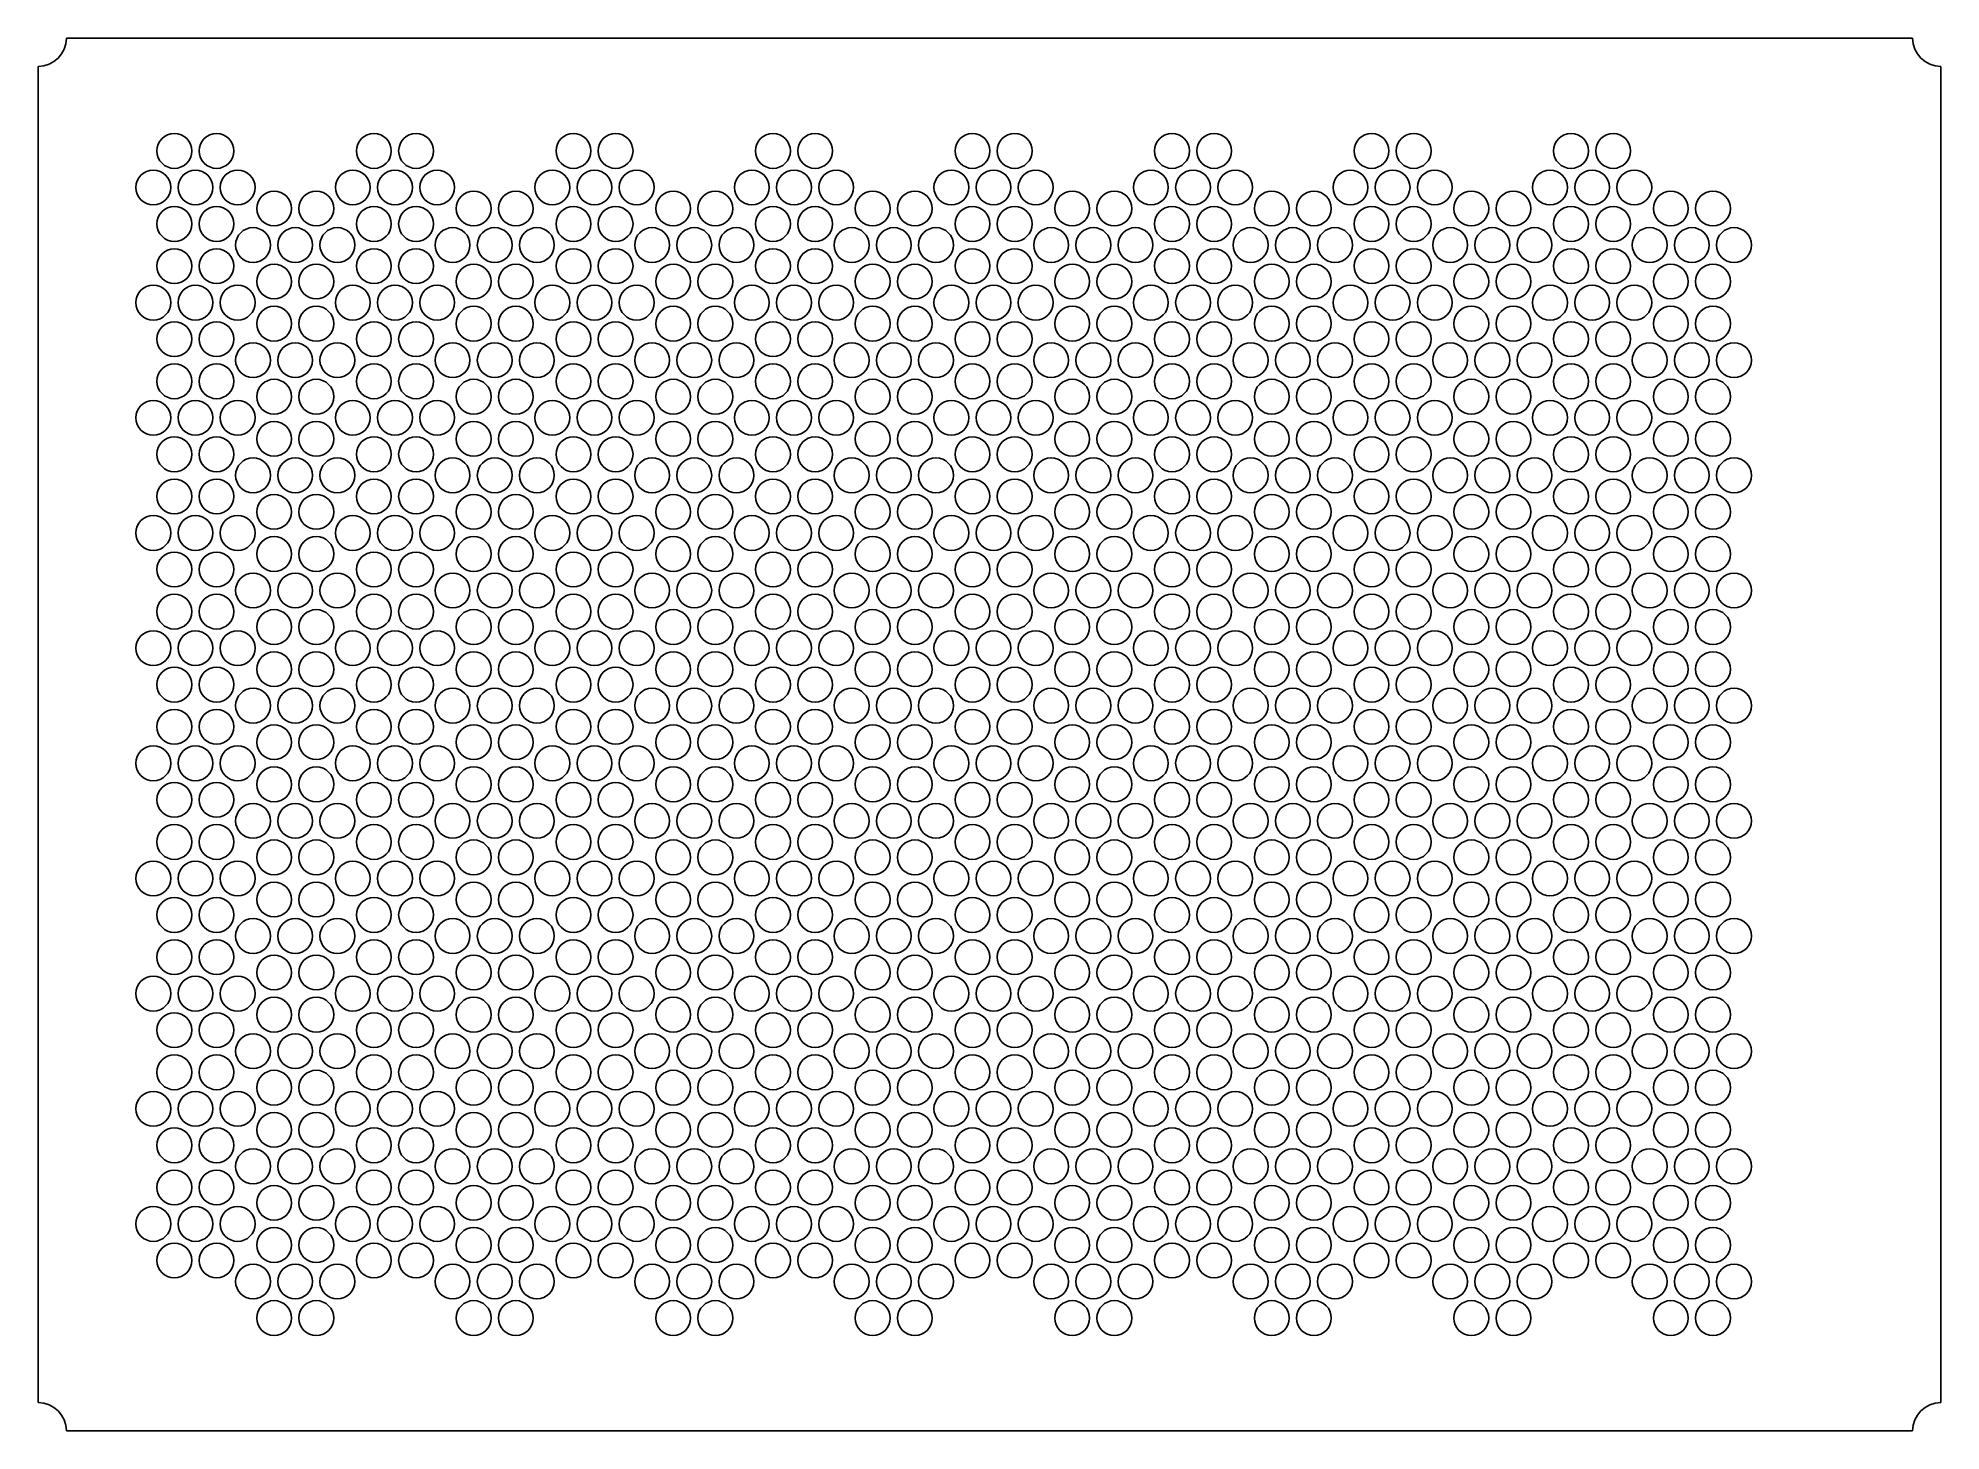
# Model space of a CAD drawing. Header units: millimetres. Extents: x -49 to 54, y -38 to 38.
import ezdxf

# ---------------------------------------------------------------- set-up
doc = ezdxf.new("R2010")
doc.units = ezdxf.units.MM

msp = doc.modelspace()

# ---------------------------------------------------------------- linework, layer by layer
for points in [[(52.85, 38), (-47.85, 38)], [(-49.4, 36.45), (-49.4, -36.45)], [(54.4, -36.45), (54.4, 36.45)], [(-47.85, -38), (52.85, -38)]]:
    msp.add_lwpolyline(points)
for centre in [(-41.9639, 31.8395), (-39.6639, 31.8395), (-31.0802, 31.8395), (-28.7802, 31.8395), (-20.1965, 31.8395), (-17.8965, 31.8395), (-9.3128, 31.8395), (-7.0128, 31.8395), (1.5709, 31.8395), (3.8709, 31.8395), (12.4546, 31.8395), (14.7546, 31.8395), (23.3384, 31.8395), (25.6384, 31.8395), (34.2221, 31.8395), (36.5221, 31.8395), (-43.1139, 29.8477), (-40.8139, 29.8477), (-38.5139, 29.8477), (-32.2302, 29.8477), (-29.9302, 29.8477), (-27.6302, 29.8477), (-21.3465, 29.8477), (-19.0465, 29.8477), (-16.7465, 29.8477), (-10.4628, 29.8477), (-8.1628, 29.8477), (-5.8628, 29.8477), (0.4209, 29.8477), (2.7209, 29.8477), (5.0209, 29.8477), (11.3046, 29.8477), (13.6046, 29.8477), (15.9046, 29.8477), (22.1884, 29.8477), (24.4884, 29.8477), (26.7884, 29.8477), (33.0721, 29.8477), (35.3721, 29.8477), (37.6721, 29.8477), (-36.5221, 28.6977), (-34.2221, 28.6977), (-25.6384, 28.6977), (-23.3384, 28.6977), (-14.7546, 28.6977), (-12.4546, 28.6977), (-3.8709, 28.6977), (-1.5709, 28.6977), (7.0128, 28.6977), (9.3128, 28.6977), (17.8965, 28.6977), (20.1965, 28.6977), (28.7802, 28.6977), (31.0802, 28.6977), (39.6639, 28.6977), (41.9639, 28.6977), (-41.9639, 27.8558), (-39.6639, 27.8558), (-31.0802, 27.8558), (-28.7802, 27.8558), (-20.1965, 27.8558), (-17.8965, 27.8558), (-9.3128, 27.8558), (-7.0128, 27.8558), (1.5709, 27.8558), (3.8709, 27.8558), (12.4546, 27.8558), (14.7546, 27.8558), (23.3384, 27.8558), (25.6384, 27.8558), (34.2221, 27.8558), (36.5221, 27.8558), (-37.6721, 26.7058), (-35.3721, 26.7058), (-33.0721, 26.7058), (-26.7884, 26.7058), (-24.4884, 26.7058), (-22.1884, 26.7058), (-15.9046, 26.7058), (-13.6046, 26.7058), (-11.3046, 26.7058), (-5.0209, 26.7058), (-2.7209, 26.7058), (-0.4209, 26.7058), (5.8628, 26.7058), (8.1628, 26.7058), (10.4628, 26.7058), (16.7465, 26.7058), (19.0465, 26.7058), (21.3465, 26.7058), (27.6302, 26.7058), (29.9302, 26.7058), (32.2302, 26.7058), (38.5139, 26.7058), (40.8139, 26.7058), (43.1139, 26.7058), (-41.9639, 25.5558), (-39.6639, 25.5558), (-31.0802, 25.5558), (-28.7802, 25.5558), (-20.1965, 25.5558), (-17.8965, 25.5558), (-9.3128, 25.5558), (-7.0128, 25.5558), (1.5709, 25.5558), (3.8709, 25.5558), (12.4546, 25.5558), (14.7546, 25.5558), (23.3384, 25.5558), (25.6384, 25.5558), (34.2221, 25.5558), (36.5221, 25.5558), (-36.5221, 24.7139), (-34.2221, 24.7139), (-25.6384, 24.7139), (-23.3384, 24.7139), (-14.7546, 24.7139), (-12.4546, 24.7139), (-3.8709, 24.7139), (-1.5709, 24.7139), (7.0128, 24.7139), (9.3128, 24.7139), (17.8965, 24.7139), (20.1965, 24.7139), (28.7802, 24.7139), (31.0802, 24.7139), (39.6639, 24.7139), (41.9639, 24.7139), (-43.1139, 23.5639), (-40.8139, 23.5639), (-38.5139, 23.5639), (-32.2302, 23.5639), (-29.9302, 23.5639), (-27.6302, 23.5639), (-21.3465, 23.5639), (-19.0465, 23.5639), (-16.7465, 23.5639), (-10.4628, 23.5639), (-8.1628, 23.5639), (-5.8628, 23.5639), (0.4209, 23.5639), (2.7209, 23.5639), (5.0209, 23.5639), (11.3046, 23.5639), (13.6046, 23.5639), (15.9046, 23.5639), (22.1884, 23.5639), (24.4884, 23.5639), (26.7884, 23.5639), (33.0721, 23.5639), (35.3721, 23.5639), (37.6721, 23.5639), (-36.5221, 22.4139), (-34.2221, 22.4139), (-25.6384, 22.4139), (-23.3384, 22.4139), (-14.7546, 22.4139), (-12.4546, 22.4139), (-3.8709, 22.4139), (-1.5709, 22.4139), (7.0128, 22.4139), (9.3128, 22.4139), (17.8965, 22.4139), (20.1965, 22.4139), (28.7802, 22.4139), (31.0802, 22.4139), (39.6639, 22.4139), (41.9639, 22.4139), (-41.9639, 21.5721), (-39.6639, 21.5721), (-31.0802, 21.5721), (-28.7802, 21.5721), (-20.1965, 21.5721), (-17.8965, 21.5721), (-9.3128, 21.5721), (-7.0128, 21.5721), (1.5709, 21.5721), (3.8709, 21.5721), (12.4546, 21.5721), (14.7546, 21.5721), (23.3384, 21.5721), (25.6384, 21.5721), (34.2221, 21.5721), (36.5221, 21.5721), (-37.6721, 20.4221), (-35.3721, 20.4221), (-33.0721, 20.4221), (-26.7884, 20.4221), (-24.4884, 20.4221), (-22.1884, 20.4221), (-15.9046, 20.4221), (-13.6046, 20.4221), (-11.3046, 20.4221), (-5.0209, 20.4221), (-2.7209, 20.4221), (-0.4209, 20.4221), (5.8628, 20.4221), (8.1628, 20.4221), (10.4628, 20.4221), (16.7465, 20.4221), (19.0465, 20.4221), (21.3465, 20.4221), (27.6302, 20.4221), (29.9302, 20.4221), (32.2302, 20.4221), (38.5139, 20.4221), (40.8139, 20.4221), (43.1139, 20.4221), (-41.9639, 19.2721), (-39.6639, 19.2721), (-31.0802, 19.2721), (-28.7802, 19.2721), (-20.1965, 19.2721), (-17.8965, 19.2721), (-9.3128, 19.2721), (-7.0128, 19.2721), (1.5709, 19.2721), (3.8709, 19.2721), (12.4546, 19.2721), (14.7546, 19.2721), (23.3384, 19.2721), (25.6384, 19.2721), (34.2221, 19.2721), (36.5221, 19.2721), (-36.5221, 18.4302), (-34.2221, 18.4302), (-25.6384, 18.4302), (-23.3384, 18.4302), (-14.7546, 18.4302), (-12.4546, 18.4302), (-3.8709, 18.4302), (-1.5709, 18.4302), (7.0128, 18.4302), (9.3128, 18.4302), (17.8965, 18.4302), (20.1965, 18.4302), (28.7802, 18.4302), (31.0802, 18.4302), (39.6639, 18.4302), (41.9639, 18.4302), (-43.1139, 17.2802), (-40.8139, 17.2802), (-38.5139, 17.2802), (-32.2302, 17.2802), (-29.9302, 17.2802), (-27.6302, 17.2802), (-21.3465, 17.2802), (-19.0465, 17.2802), (-16.7465, 17.2802), (-10.4628, 17.2802), (-8.1628, 17.2802), (-5.8628, 17.2802), (0.4209, 17.2802), (2.7209, 17.2802), (5.0209, 17.2802), (11.3046, 17.2802), (13.6046, 17.2802), (15.9046, 17.2802), (22.1884, 17.2802), (24.4884, 17.2802), (26.7884, 17.2802), (33.0721, 17.2802), (35.3721, 17.2802), (37.6721, 17.2802), (-36.5221, 16.1302), (-34.2221, 16.1302), (-25.6384, 16.1302), (-23.3384, 16.1302), (-14.7546, 16.1302), (-12.4546, 16.1302), (-3.8709, 16.1302), (-1.5709, 16.1302), (7.0128, 16.1302), (9.3128, 16.1302), (17.8965, 16.1302), (20.1965, 16.1302), (28.7802, 16.1302), (31.0802, 16.1302), (39.6639, 16.1302), (41.9639, 16.1302), (-41.9639, 15.2884), (-39.6639, 15.2884), (-31.0802, 15.2884), (-28.7802, 15.2884), (-20.1965, 15.2884), (-17.8965, 15.2884), (-9.3128, 15.2884), (-7.0128, 15.2884), (1.5709, 15.2884), (3.8709, 15.2884), (12.4546, 15.2884), (14.7546, 15.2884), (23.3384, 15.2884), (25.6384, 15.2884), (34.2221, 15.2884), (36.5221, 15.2884), (-37.6721, 14.1384), (-35.3721, 14.1384), (-33.0721, 14.1384), (-26.7884, 14.1384), (-24.4884, 14.1384), (-22.1884, 14.1384), (-15.9046, 14.1384), (-13.6046, 14.1384), (-11.3046, 14.1384), (-5.0209, 14.1384), (-2.7209, 14.1384), (-0.4209, 14.1384), (5.8628, 14.1384), (8.1628, 14.1384), (10.4628, 14.1384), (16.7465, 14.1384), (19.0465, 14.1384), (21.3465, 14.1384), (27.6302, 14.1384), (29.9302, 14.1384), (32.2302, 14.1384), (38.5139, 14.1384), (40.8139, 14.1384), (43.1139, 14.1384), (-41.9639, 12.9884), (-39.6639, 12.9884), (-31.0802, 12.9884), (-28.7802, 12.9884), (-20.1965, 12.9884), (-17.8965, 12.9884), (-9.3128, 12.9884), (-7.0128, 12.9884), (1.5709, 12.9884), (3.8709, 12.9884), (12.4546, 12.9884), (14.7546, 12.9884), (23.3384, 12.9884), (25.6384, 12.9884), (34.2221, 12.9884), (36.5221, 12.9884), (-36.5221, 12.1465), (-34.2221, 12.1465), (-25.6384, 12.1465), (-23.3384, 12.1465), (-14.7546, 12.1465), (-12.4546, 12.1465), (-3.8709, 12.1465), (-1.5709, 12.1465), (7.0128, 12.1465), (9.3128, 12.1465), (17.8965, 12.1465), (20.1965, 12.1465), (28.7802, 12.1465), (31.0802, 12.1465), (39.6639, 12.1465), (41.9639, 12.1465), (-43.1139, 10.9965), (-40.8139, 10.9965), (-38.5139, 10.9965), (-32.2302, 10.9965), (-29.9302, 10.9965), (-27.6302, 10.9965), (-21.3465, 10.9965), (-19.0465, 10.9965), (-16.7465, 10.9965), (-10.4628, 10.9965), (-8.1628, 10.9965), (-5.8628, 10.9965), (0.4209, 10.9965), (2.7209, 10.9965), (5.0209, 10.9965), (11.3046, 10.9965), (13.6046, 10.9965), (15.9046, 10.9965), (22.1884, 10.9965), (24.4884, 10.9965), (26.7884, 10.9965), (33.0721, 10.9965), (35.3721, 10.9965), (37.6721, 10.9965), (-36.5221, 9.8465), (-34.2221, 9.8465), (-25.6384, 9.8465), (-23.3384, 9.8465), (-14.7546, 9.8465), (-12.4546, 9.8465), (-3.8709, 9.8465), (-1.5709, 9.8465), (7.0128, 9.8465), (9.3128, 9.8465), (17.8965, 9.8465), (20.1965, 9.8465), (28.7802, 9.8465), (31.0802, 9.8465), (39.6639, 9.8465), (41.9639, 9.8465), (-41.9639, 9.0046), (-39.6639, 9.0046), (-31.0802, 9.0046), (-28.7802, 9.0046), (-20.1965, 9.0046), (-17.8965, 9.0046), (-9.3128, 9.0046), (-7.0128, 9.0046), (1.5709, 9.0046), (3.8709, 9.0046), (12.4546, 9.0046), (14.7546, 9.0046), (23.3384, 9.0046), (25.6384, 9.0046), (34.2221, 9.0046), (36.5221, 9.0046), (-37.6721, 7.8546), (-35.3721, 7.8546), (-33.0721, 7.8546), (-26.7884, 7.8546), (-24.4884, 7.8546), (-22.1884, 7.8546), (-15.9046, 7.8546), (-13.6046, 7.8546), (-11.3046, 7.8546), (-5.0209, 7.8546), (-2.7209, 7.8546), (-0.4209, 7.8546), (5.8628, 7.8546), (8.1628, 7.8546), (10.4628, 7.8546), (16.7465, 7.8546), (19.0465, 7.8546), (21.3465, 7.8546), (27.6302, 7.8546), (29.9302, 7.8546), (32.2302, 7.8546), (38.5139, 7.8546), (40.8139, 7.8546), (43.1139, 7.8546), (-41.9639, 6.7046), (-39.6639, 6.7046), (-31.0802, 6.7046), (-28.7802, 6.7046), (-20.1965, 6.7046), (-17.8965, 6.7046), (-9.3128, 6.7046), (-7.0128, 6.7046), (1.5709, 6.7046), (3.8709, 6.7046), (12.4546, 6.7046), (14.7546, 6.7046), (23.3384, 6.7046), (25.6384, 6.7046), (34.2221, 6.7046), (36.5221, 6.7046), (-36.5221, 5.8628), (-34.2221, 5.8628), (-25.6384, 5.8628), (-23.3384, 5.8628), (-14.7546, 5.8628), (-12.4546, 5.8628), (-3.8709, 5.8628), (-1.5709, 5.8628), (7.0128, 5.8628), (9.3128, 5.8628), (17.8965, 5.8628), (20.1965, 5.8628), (28.7802, 5.8628), (31.0802, 5.8628), (39.6639, 5.8628), (41.9639, 5.8628), (-43.1139, 4.7128), (-40.8139, 4.7128), (-38.5139, 4.7128), (-32.2302, 4.7128), (-29.9302, 4.7128), (-27.6302, 4.7128), (-21.3465, 4.7128), (-19.0465, 4.7128), (-16.7465, 4.7128), (-10.4628, 4.7128), (-8.1628, 4.7128), (-5.8628, 4.7128), (0.4209, 4.7128), (2.7209, 4.7128), (5.0209, 4.7128), (11.3046, 4.7128), (13.6046, 4.7128), (15.9046, 4.7128), (22.1884, 4.7128), (24.4884, 4.7128), (26.7884, 4.7128), (33.0721, 4.7128), (35.3721, 4.7128), (37.6721, 4.7128), (-36.5221, 3.5628), (-34.2221, 3.5628), (-25.6384, 3.5628), (-23.3384, 3.5628), (-14.7546, 3.5628), (-12.4546, 3.5628), (-3.8709, 3.5628), (-1.5709, 3.5628), (7.0128, 3.5628), (9.3128, 3.5628), (17.8965, 3.5628), (20.1965, 3.5628), (28.7802, 3.5628), (31.0802, 3.5628), (39.6639, 3.5628), (41.9639, 3.5628), (-41.9639, 2.7209), (-39.6639, 2.7209), (-31.0802, 2.7209), (-28.7802, 2.7209), (-20.1965, 2.7209), (-17.8965, 2.7209), (-9.3128, 2.7209), (-7.0128, 2.7209), (1.5709, 2.7209), (3.8709, 2.7209), (12.4546, 2.7209), (14.7546, 2.7209), (23.3384, 2.7209), (25.6384, 2.7209), (34.2221, 2.7209), (36.5221, 2.7209), (-37.6721, 1.5709), (-35.3721, 1.5709), (-33.0721, 1.5709), (-26.7884, 1.5709), (-24.4884, 1.5709), (-22.1884, 1.5709), (-15.9046, 1.5709), (-13.6046, 1.5709), (-11.3046, 1.5709), (-5.0209, 1.5709), (-2.7209, 1.5709), (-0.4209, 1.5709), (5.8628, 1.5709), (8.1628, 1.5709), (10.4628, 1.5709), (16.7465, 1.5709), (19.0465, 1.5709), (21.3465, 1.5709), (27.6302, 1.5709), (29.9302, 1.5709), (32.2302, 1.5709), (38.5139, 1.5709), (40.8139, 1.5709), (43.1139, 1.5709), (-41.9639, 0.4209), (-39.6639, 0.4209), (-31.0802, 0.4209), (-28.7802, 0.4209), (-20.1965, 0.4209), (-17.8965, 0.4209), (-9.3128, 0.4209), (-7.0128, 0.4209), (1.5709, 0.4209), (3.8709, 0.4209), (12.4546, 0.4209), (14.7546, 0.4209), (23.3384, 0.4209), (25.6384, 0.4209), (34.2221, 0.4209), (36.5221, 0.4209), (-36.5221, -0.4209), (-34.2221, -0.4209), (-25.6384, -0.4209), (-23.3384, -0.4209), (-14.7546, -0.4209), (-12.4546, -0.4209), (-3.8709, -0.4209), (-1.5709, -0.4209), (7.0128, -0.4209), (9.3128, -0.4209), (17.8965, -0.4209), (20.1965, -0.4209), (28.7802, -0.4209), (31.0802, -0.4209), (39.6639, -0.4209), (41.9639, -0.4209), (-43.1139, -1.5709), (-40.8139, -1.5709), (-38.5139, -1.5709), (-32.2302, -1.5709), (-29.9302, -1.5709), (-27.6302, -1.5709), (-21.3465, -1.5709), (-19.0465, -1.5709), (-16.7465, -1.5709), (-10.4628, -1.5709), (-8.1628, -1.5709), (-5.8628, -1.5709), (0.4209, -1.5709), (2.7209, -1.5709), (5.0209, -1.5709), (11.3046, -1.5709), (13.6046, -1.5709), (15.9046, -1.5709), (22.1884, -1.5709), (24.4884, -1.5709), (26.7884, -1.5709), (33.0721, -1.5709), (35.3721, -1.5709), (37.6721, -1.5709), (-36.5221, -2.7209), (-34.2221, -2.7209), (-25.6384, -2.7209), (-23.3384, -2.7209), (-14.7546, -2.7209), (-12.4546, -2.7209), (-3.8709, -2.7209), (-1.5709, -2.7209), (7.0128, -2.7209), (9.3128, -2.7209), (17.8965, -2.7209), (20.1965, -2.7209), (28.7802, -2.7209), (31.0802, -2.7209), (39.6639, -2.7209), (41.9639, -2.7209), (-41.9639, -3.5628), (-39.6639, -3.5628), (-31.0802, -3.5628), (-28.7802, -3.5628), (-20.1965, -3.5628), (-17.8965, -3.5628), (-9.3128, -3.5628), (-7.0128, -3.5628), (1.5709, -3.5628), (3.8709, -3.5628), (12.4546, -3.5628), (14.7546, -3.5628), (23.3384, -3.5628), (25.6384, -3.5628), (34.2221, -3.5628), (36.5221, -3.5628), (-37.6721, -4.7128), (-35.3721, -4.7128), (-33.0721, -4.7128), (-26.7884, -4.7128), (-24.4884, -4.7128), (-22.1884, -4.7128), (-15.9046, -4.7128), (-13.6046, -4.7128), (-11.3046, -4.7128), (-5.0209, -4.7128), (-2.7209, -4.7128), (-0.4209, -4.7128), (5.8628, -4.7128), (8.1628, -4.7128), (10.4628, -4.7128), (16.7465, -4.7128), (19.0465, -4.7128), (21.3465, -4.7128), (27.6302, -4.7128), (29.9302, -4.7128), (32.2302, -4.7128), (38.5139, -4.7128), (40.8139, -4.7128), (43.1139, -4.7128), (-41.9639, -5.8628), (-39.6639, -5.8628), (-31.0802, -5.8628), (-28.7802, -5.8628), (-20.1965, -5.8628), (-17.8965, -5.8628), (-9.3128, -5.8628), (-7.0128, -5.8628), (1.5709, -5.8628), (3.8709, -5.8628), (12.4546, -5.8628), (14.7546, -5.8628), (23.3384, -5.8628), (25.6384, -5.8628), (34.2221, -5.8628), (36.5221, -5.8628), (-36.5221, -6.7046), (-34.2221, -6.7046), (-25.6384, -6.7046), (-23.3384, -6.7046), (-14.7546, -6.7046), (-12.4546, -6.7046), (-3.8709, -6.7046), (-1.5709, -6.7046), (7.0128, -6.7046), (9.3128, -6.7046), (17.8965, -6.7046), (20.1965, -6.7046), (28.7802, -6.7046), (31.0802, -6.7046), (39.6639, -6.7046), (41.9639, -6.7046), (-43.1139, -7.8546), (-40.8139, -7.8546), (-38.5139, -7.8546), (-32.2302, -7.8546), (-29.9302, -7.8546), (-27.6302, -7.8546), (-21.3465, -7.8546), (-19.0465, -7.8546), (-16.7465, -7.8546), (-10.4628, -7.8546), (-8.1628, -7.8546), (-5.8628, -7.8546), (0.4209, -7.8546), (2.7209, -7.8546), (5.0209, -7.8546), (11.3046, -7.8546), (13.6046, -7.8546), (15.9046, -7.8546), (22.1884, -7.8546), (24.4884, -7.8546), (26.7884, -7.8546), (33.0721, -7.8546), (35.3721, -7.8546), (37.6721, -7.8546), (-36.5221, -9.0046), (-34.2221, -9.0046), (-25.6384, -9.0046), (-23.3384, -9.0046), (-14.7546, -9.0046), (-12.4546, -9.0046), (-3.8709, -9.0046), (-1.5709, -9.0046), (7.0128, -9.0046), (9.3128, -9.0046), (17.8965, -9.0046), (20.1965, -9.0046), (28.7802, -9.0046), (31.0802, -9.0046), (39.6639, -9.0046), (41.9639, -9.0046), (-41.9639, -9.8465), (-39.6639, -9.8465), (-31.0802, -9.8465), (-28.7802, -9.8465), (-20.1965, -9.8465), (-17.8965, -9.8465), (-9.3128, -9.8465), (-7.0128, -9.8465), (1.5709, -9.8465), (3.8709, -9.8465), (12.4546, -9.8465), (14.7546, -9.8465), (23.3384, -9.8465), (25.6384, -9.8465), (34.2221, -9.8465), (36.5221, -9.8465), (-37.6721, -10.9965), (-35.3721, -10.9965), (-33.0721, -10.9965), (-26.7884, -10.9965), (-24.4884, -10.9965), (-22.1884, -10.9965), (-15.9046, -10.9965), (-13.6046, -10.9965), (-11.3046, -10.9965), (-5.0209, -10.9965), (-2.7209, -10.9965), (-0.4209, -10.9965), (5.8628, -10.9965), (8.1628, -10.9965), (10.4628, -10.9965), (16.7465, -10.9965), (19.0465, -10.9965), (21.3465, -10.9965), (27.6302, -10.9965), (29.9302, -10.9965), (32.2302, -10.9965), (38.5139, -10.9965), (40.8139, -10.9965), (43.1139, -10.9965), (-41.9639, -12.1465), (-39.6639, -12.1465), (-31.0802, -12.1465), (-28.7802, -12.1465), (-20.1965, -12.1465), (-17.8965, -12.1465), (-9.3128, -12.1465), (-7.0128, -12.1465), (1.5709, -12.1465), (3.8709, -12.1465), (12.4546, -12.1465), (14.7546, -12.1465), (23.3384, -12.1465), (25.6384, -12.1465), (34.2221, -12.1465), (36.5221, -12.1465), (-36.5221, -12.9884), (-34.2221, -12.9884), (-25.6384, -12.9884), (-23.3384, -12.9884), (-14.7546, -12.9884), (-12.4546, -12.9884), (-3.8709, -12.9884), (-1.5709, -12.9884), (7.0128, -12.9884), (9.3128, -12.9884), (17.8965, -12.9884), (20.1965, -12.9884), (28.7802, -12.9884), (31.0802, -12.9884), (39.6639, -12.9884), (41.9639, -12.9884), (-43.1139, -14.1384), (-40.8139, -14.1384), (-38.5139, -14.1384), (-32.2302, -14.1384), (-29.9302, -14.1384), (-27.6302, -14.1384), (-21.3465, -14.1384), (-19.0465, -14.1384), (-16.7465, -14.1384), (-10.4628, -14.1384), (-8.1628, -14.1384), (-5.8628, -14.1384), (0.4209, -14.1384), (2.7209, -14.1384), (5.0209, -14.1384), (11.3046, -14.1384), (13.6046, -14.1384), (15.9046, -14.1384), (22.1884, -14.1384), (24.4884, -14.1384), (26.7884, -14.1384), (33.0721, -14.1384), (35.3721, -14.1384), (37.6721, -14.1384), (-36.5221, -15.2884), (-34.2221, -15.2884), (-25.6384, -15.2884), (-23.3384, -15.2884), (-14.7546, -15.2884), (-12.4546, -15.2884), (-3.8709, -15.2884), (-1.5709, -15.2884), (7.0128, -15.2884), (9.3128, -15.2884), (17.8965, -15.2884), (20.1965, -15.2884), (28.7802, -15.2884), (31.0802, -15.2884), (39.6639, -15.2884), (41.9639, -15.2884), (-41.9639, -16.1302), (-39.6639, -16.1302), (-31.0802, -16.1302), (-28.7802, -16.1302), (-20.1965, -16.1302), (-17.8965, -16.1302), (-9.3128, -16.1302), (-7.0128, -16.1302), (1.5709, -16.1302), (3.8709, -16.1302), (12.4546, -16.1302), (14.7546, -16.1302), (23.3384, -16.1302), (25.6384, -16.1302), (34.2221, -16.1302), (36.5221, -16.1302), (-37.6721, -17.2802), (-35.3721, -17.2802), (-33.0721, -17.2802), (-26.7884, -17.2802), (-24.4884, -17.2802), (-22.1884, -17.2802), (-15.9046, -17.2802), (-13.6046, -17.2802), (-11.3046, -17.2802), (-5.0209, -17.2802), (-2.7209, -17.2802), (-0.4209, -17.2802), (5.8628, -17.2802), (8.1628, -17.2802), (10.4628, -17.2802), (16.7465, -17.2802), (19.0465, -17.2802), (21.3465, -17.2802), (27.6302, -17.2802), (29.9302, -17.2802), (32.2302, -17.2802), (38.5139, -17.2802), (40.8139, -17.2802), (43.1139, -17.2802), (-41.9639, -18.4302), (-39.6639, -18.4302), (-31.0802, -18.4302), (-28.7802, -18.4302), (-20.1965, -18.4302), (-17.8965, -18.4302), (-9.3128, -18.4302), (-7.0128, -18.4302), (1.5709, -18.4302), (3.8709, -18.4302), (12.4546, -18.4302), (14.7546, -18.4302), (23.3384, -18.4302), (25.6384, -18.4302), (34.2221, -18.4302), (36.5221, -18.4302), (-36.5221, -19.2721), (-34.2221, -19.2721), (-25.6384, -19.2721), (-23.3384, -19.2721), (-14.7546, -19.2721), (-12.4546, -19.2721), (-3.8709, -19.2721), (-1.5709, -19.2721), (7.0128, -19.2721), (9.3128, -19.2721), (17.8965, -19.2721), (20.1965, -19.2721), (28.7802, -19.2721), (31.0802, -19.2721), (39.6639, -19.2721), (41.9639, -19.2721), (-43.1139, -20.4221), (-40.8139, -20.4221), (-38.5139, -20.4221), (-32.2302, -20.4221), (-29.9302, -20.4221), (-27.6302, -20.4221), (-21.3465, -20.4221), (-19.0465, -20.4221), (-16.7465, -20.4221), (-10.4628, -20.4221), (-8.1628, -20.4221), (-5.8628, -20.4221), (0.4209, -20.4221), (2.7209, -20.4221), (5.0209, -20.4221), (11.3046, -20.4221), (13.6046, -20.4221), (15.9046, -20.4221), (22.1884, -20.4221), (24.4884, -20.4221), (26.7884, -20.4221), (33.0721, -20.4221), (35.3721, -20.4221), (37.6721, -20.4221), (-36.5221, -21.5721), (-34.2221, -21.5721), (-25.6384, -21.5721), (-23.3384, -21.5721), (-14.7546, -21.5721), (-12.4546, -21.5721), (-3.8709, -21.5721), (-1.5709, -21.5721), (7.0128, -21.5721), (9.3128, -21.5721), (17.8965, -21.5721), (20.1965, -21.5721), (28.7802, -21.5721), (31.0802, -21.5721), (39.6639, -21.5721), (41.9639, -21.5721), (-41.9639, -22.4139), (-39.6639, -22.4139), (-31.0802, -22.4139), (-28.7802, -22.4139), (-20.1965, -22.4139), (-17.8965, -22.4139), (-9.3128, -22.4139), (-7.0128, -22.4139), (1.5709, -22.4139), (3.8709, -22.4139), (12.4546, -22.4139), (14.7546, -22.4139), (23.3384, -22.4139), (25.6384, -22.4139), (34.2221, -22.4139), (36.5221, -22.4139), (-37.6721, -23.5639), (-35.3721, -23.5639), (-33.0721, -23.5639), (-26.7884, -23.5639), (-24.4884, -23.5639), (-22.1884, -23.5639), (-15.9046, -23.5639), (-13.6046, -23.5639), (-11.3046, -23.5639), (-5.0209, -23.5639), (-2.7209, -23.5639), (-0.4209, -23.5639), (5.8628, -23.5639), (8.1628, -23.5639), (10.4628, -23.5639), (16.7465, -23.5639), (19.0465, -23.5639), (21.3465, -23.5639), (27.6302, -23.5639), (29.9302, -23.5639), (32.2302, -23.5639), (38.5139, -23.5639), (40.8139, -23.5639), (43.1139, -23.5639), (-41.9639, -24.7139), (-39.6639, -24.7139), (-31.0802, -24.7139), (-28.7802, -24.7139), (-20.1965, -24.7139), (-17.8965, -24.7139), (-9.3128, -24.7139), (-7.0128, -24.7139), (1.5709, -24.7139), (3.8709, -24.7139), (12.4546, -24.7139), (14.7546, -24.7139), (23.3384, -24.7139), (25.6384, -24.7139), (34.2221, -24.7139), (36.5221, -24.7139), (-36.5221, -25.5558), (-34.2221, -25.5558), (-25.6384, -25.5558), (-23.3384, -25.5558), (-14.7546, -25.5558), (-12.4546, -25.5558), (-3.8709, -25.5558), (-1.5709, -25.5558), (7.0128, -25.5558), (9.3128, -25.5558), (17.8965, -25.5558), (20.1965, -25.5558), (28.7802, -25.5558), (31.0802, -25.5558), (39.6639, -25.5558), (41.9639, -25.5558), (-43.1139, -26.7058), (-40.8139, -26.7058), (-38.5139, -26.7058), (-32.2302, -26.7058), (-29.9302, -26.7058), (-27.6302, -26.7058), (-21.3465, -26.7058), (-19.0465, -26.7058), (-16.7465, -26.7058), (-10.4628, -26.7058), (-8.1628, -26.7058), (-5.8628, -26.7058), (0.4209, -26.7058), (2.7209, -26.7058), (5.0209, -26.7058), (11.3046, -26.7058), (13.6046, -26.7058), (15.9046, -26.7058), (22.1884, -26.7058), (24.4884, -26.7058), (26.7884, -26.7058), (33.0721, -26.7058), (35.3721, -26.7058), (37.6721, -26.7058), (-36.5221, -27.8558), (-34.2221, -27.8558), (-25.6384, -27.8558), (-23.3384, -27.8558), (-14.7546, -27.8558), (-12.4546, -27.8558), (-3.8709, -27.8558), (-1.5709, -27.8558), (7.0128, -27.8558), (9.3128, -27.8558), (17.8965, -27.8558), (20.1965, -27.8558), (28.7802, -27.8558), (31.0802, -27.8558), (39.6639, -27.8558), (41.9639, -27.8558), (-41.9639, -28.6977), (-39.6639, -28.6977), (-31.0802, -28.6977), (-28.7802, -28.6977), (-20.1965, -28.6977), (-17.8965, -28.6977), (-9.3128, -28.6977), (-7.0128, -28.6977), (1.5709, -28.6977), (3.8709, -28.6977), (12.4546, -28.6977), (14.7546, -28.6977), (23.3384, -28.6977), (25.6384, -28.6977), (34.2221, -28.6977), (36.5221, -28.6977), (-37.6721, -29.8477), (-35.3721, -29.8477), (-33.0721, -29.8477), (-26.7884, -29.8477), (-24.4884, -29.8477), (-22.1884, -29.8477), (-15.9046, -29.8477), (-13.6046, -29.8477), (-11.3046, -29.8477), (-5.0209, -29.8477), (-2.7209, -29.8477), (-0.4209, -29.8477), (5.8628, -29.8477), (8.1628, -29.8477), (10.4628, -29.8477), (16.7465, -29.8477), (19.0465, -29.8477), (21.3465, -29.8477), (27.6302, -29.8477), (29.9302, -29.8477), (32.2302, -29.8477), (38.5139, -29.8477), (40.8139, -29.8477), (43.1139, -29.8477), (-36.5221, -31.8395), (-34.2221, -31.8395), (-25.6384, -31.8395), (-23.3384, -31.8395), (-14.7546, -31.8395), (-12.4546, -31.8395), (-3.8709, -31.8395), (-1.5709, -31.8395), (7.0128, -31.8395), (9.3128, -31.8395), (17.8965, -31.8395), (20.1965, -31.8395), (28.7802, -31.8395), (31.0802, -31.8395), (39.6639, -31.8395), (41.9639, -31.8395)]:
    msp.add_circle(centre, 0.95)
for centre, start, end in [((-49.4, 38), 270, 0), ((54.4, 38), 180, 270), ((-49.4, -38), 0, 90), ((54.4, -38), 90, 180)]:
    msp.add_arc(centre, 1.55, start, end)

doc.saveas('drawing.dxf')
